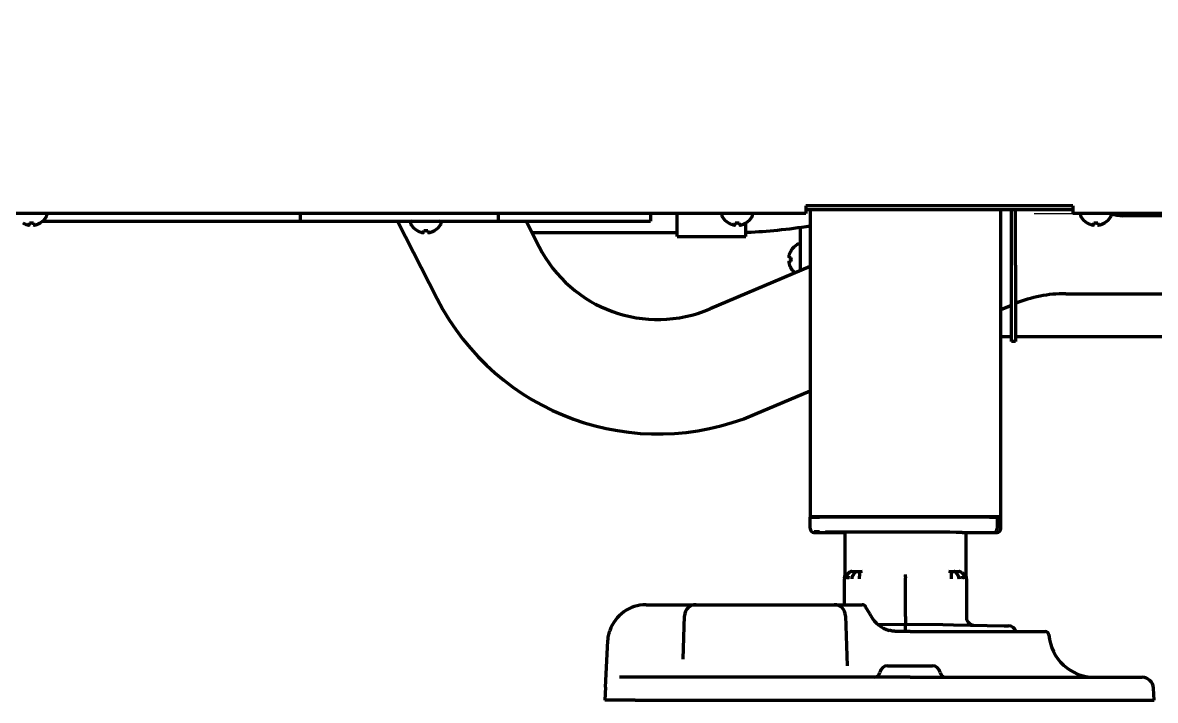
# Model space of a CAD drawing. Header units: inches. Extents: x -2898 to 7248, y 606 to 5598.
# Drawn here: x 1567.9 to 1864.8, y 2233.3 to 2410.8 of the extents above; entities that cross this region are included whole.
import ezdxf

# ---------------------------------------------------------------- set-up
doc = ezdxf.new("R2010")
doc.units = ezdxf.units.IN

# ---------------------------------------------------------------- blocks, each defined once
blk = doc.blocks.new('A$C29D5572B')
at = {"color": 1}
for p, q in [((0, 50), (0, -50)), ((-50, 0), (50, 0))]:
    blk.add_line(p, q, dxfattribs=at)
blk = doc.blocks.new('A$C0F8E2EAE')
blk.add_blockref('A$C29D5572B', (0, 0))

msp = doc.modelspace()

# ---------------------------------------------------------------- linework, layer by layer
at = {"linetype": 'Continuous', "lineweight": 70}
for p, q in [((1773.22, 2360.84), (1194.02, 2360.84)), ((1640.68, 2360.84), (1640.68, 2358.84)), ((1692.52, 2360.84), (1692.52, 2358.84)), ((1732.52, 2360.84), (1732.52, 2358.84)), ((1739.52, 2356.84), (1739.52, 2360.84)), ((1773.22, 2362.84), (1773.22, 2360.84)), ((1843.22, 2362.84), (1773.22, 2362.84)), ((1843.22, 2361.84), (1773.22, 2361.84)), ((1774.32, 2361.84), (1774.32, 2281.34)), ((1824.32, 2281.34), (1824.32, 2361.84)), ((1827.13, 2347.34), (1827.13, 2361.84)), ((1828.13, 2347.34), (1828.13, 2361.84)), ((1843.22, 2362.84), (1843.22, 2360.84)), ((1921.82, 2360.84), (1843.22, 2360.84)), ((1567.92, 2358.37), (1567.92, 2358.4)), ((1572.52, 2358.4), (1572.52, 2358.37)), ((1573.18, 2358.84), (1632.68, 2358.84)), ((1574.22, 2360.24), (1574.22, 2360.44)), ((1632.68, 2358.84), (1640.68, 2358.84)), ((1640.68, 2358.84), (1643.68, 2358.84)), ((1643.68, 2358.84), (1689.52, 2358.84)), ((1666.18, 2358.84), (1676.57, 2338.5)), ((1669.6, 2358.44), (1669.6, 2358.24)), ((1677.6, 2358.24), (1677.6, 2358.44)), ((1689.52, 2358.84), (1692.52, 2358.84)), ((1692.52, 2358.84), (1700.52, 2358.84)), ((1703.29, 2352.15), (1699.87, 2358.84)), ((1700.52, 2358.84), (1729.52, 2358.84)), ((1729.52, 2358.84), (1732.52, 2358.84)), ((1751.22, 2360.44), (1751.22, 2360.24)), ((1752.92, 2358.37), (1752.92, 2358.4)), ((1757.52, 2356.84), (1757.52, 2358.4)), ((1757.52, 2358.4), (1757.52, 2358.37)), ((1759.22, 2360.24), (1759.22, 2360.44)), ((1845.22, 2360.44), (1845.22, 2360.24)), ((1846.92, 2358.37), (1846.92, 2358.4)), ((1851.52, 2358.4), (1851.52, 2358.37)), ((1853.22, 2360.24), (1853.22, 2360.44)), ((1909.77, 2360.24), (1856.27, 2360.24)), ((1671.3, 2356.37), (1671.3, 2356.4)), ((1675.9, 2356.4), (1675.9, 2356.37)), ((1703.52, 2355.84), (1739.52, 2355.84)), ((1739.52, 2354.84), (1739.52, 2356.84)), ((1739.52, 2354.84), (1757.52, 2354.84)), ((1757.52, 2354.84), (1757.52, 2356.84)), ((1771.77, 2345.91), (1771.77, 2357.3)), ((1771.37, 2352.79), (1771.17, 2352.79)), ((1769.29, 2351.09), (1769.33, 2351.09)), ((1774.32, 2347), (1748.14, 2335.87)), ((1769.33, 2346.49), (1769.29, 2346.49)), ((1827.13, 2327.34), (1827.13, 2347.34)), ((1828.13, 2347.34), (1828.13, 2327.34)), ((1841.32, 2339.84), (1881.63, 2339.84)), ((1824.32, 2335.65), (1827.13, 2336.84)), ((1827.13, 2328.54), (1824.32, 2328.54)), ((1877.97, 2328.54), (1828.13, 2328.54)), ((1828.13, 2327.34), (1827.13, 2327.34)), ((1759.88, 2308.26), (1774.32, 2314.4)), ((1776.12, 2281.34), (1774.32, 2281.34)), ((1774.32, 2281.29), (1776.82, 2281.29)), ((1774.32, 2278.44), (1774.32, 2281.29)), ((1775.42, 2281.29), (1775.57, 2281.34)), ((1822.52, 2281.34), (1776.12, 2281.34)), ((1821.37, 2281.29), (1776.82, 2281.29)), ((1781.54, 2281.34), (1781.39, 2281.29)), ((1797.1, 2281.34), (1796.95, 2281.29)), ((1811.94, 2281.34), (1811.79, 2281.29)), ((1820.61, 2281.34), (1820.71, 2281.29)), ((1820.61, 2281.34), (1820.71, 2281.29)), ((1821.37, 2281.29), (1823.14, 2281.29)), ((1822.22, 2281.29), (1822.07, 2281.34)), ((1824.32, 2281.34), (1822.52, 2281.34)), ((1823.22, 2281.29), (1823.07, 2281.34)), ((1823.36, 2281.29), (1823.14, 2281.29)), ((1823.36, 2281.29), (1823.36, 2278.29)), ((1823.36, 2281.29), (1823.59, 2281.29)), ((1823.36, 2281.29), (1823.36, 2278.29)), ((1824.32, 2281.29), (1823.59, 2281.29)), ((1824.32, 2278.3), (1824.32, 2281.29)), ((1774.32, 2278.44), (1774.32, 2278.3)), ((1783.45, 2277.38), (1783.45, 2265.6)), ((1775.76, 2277.29), (1775.98, 2277.29)), ((1775.76, 2277.29), (1775.98, 2277.29)), ((1775.99, 2277.29), (1783.45, 2277.29)), ((1775.99, 2277.29), (1783.45, 2277.29)), ((1814.17, 2277.29), (1822.66, 2277.29)), ((1814.17, 2277.29), (1822.66, 2277.29)), ((1815.2, 2265.6), (1815.2, 2277.29)), ((1822.66, 2277.29), (1822.89, 2277.29)), ((1822.66, 2277.29), (1822.89, 2277.29)), ((1784.54, 2266.75), (1783.61, 2265.81)), ((1785.23, 2267.05), (1785.54, 2267.05)), ((1786.09, 2266.77), (1785.44, 2265.83)), ((1785.54, 2267.05), (1786.58, 2267.07)), ((1787.3, 2266.79), (1787.3, 2265.85)), ((1787.31, 2267.08), (1788.07, 2267.1)), ((1810.57, 2267.1), (1811.33, 2267.08)), ((1811.34, 2266.79), (1811.34, 2265.85)), ((1812.07, 2267.07), (1813.1, 2267.05)), ((1812.56, 2266.77), (1813.21, 2265.83)), ((1813.1, 2267.05), (1813.41, 2267.05)), ((1813.21, 2265.83), (1813.21, 2265.83)), ((1814.11, 2266.75), (1815.04, 2265.81)), ((1783.32, 2258.34), (1783.32, 2265.1)), ((1799.32, 2255.29), (1799.32, 2265.35)), ((1815.32, 2265.1), (1815.32, 2254.98)), ((1731.32, 2258.34), (1736.2, 2258.34)), ((1736.2, 2258.34), (1744.42, 2258.34)), ((1744.42, 2258.34), (1749.92, 2258.34)), ((1749.92, 2258.34), (1775.13, 2258.34)), ((1775.13, 2258.34), (1780.63, 2258.34)), ((1780.63, 2258.34), (1786.62, 2258.34)), ((1786.62, 2258.34), (1788.02, 2258.34)), ((1789.95, 2255.94), (1788.89, 2257.83)), ((1741.02, 2244.08), (1741.42, 2255.45)), ((1783.62, 2255.45), (1784.08, 2242.34)), ((1790.23, 2255.44), (1789.95, 2255.94)), ((1792.13, 2253.17), (1799.22, 2253.29)), ((1800.52, 2251.34), (1797.21, 2251.34)), ((1799.22, 2253.29), (1799.32, 2253.29)), ((1799.32, 2253.29), (1799.43, 2253.29)), ((1799.43, 2253.29), (1809.12, 2253.12)), ((1800.52, 2251.34), (1835.94, 2251.34)), ((1809.12, 2253.12), (1811.88, 2253.07)), ((1811.88, 2253.07), (1825.17, 2252.84)), ((1825.17, 2252.84), (1826.34, 2252.82)), ((1720.7, 2236.72), (1721.34, 2248.87)), ((1794.62, 2242.34), (1806.43, 2242.34)), ((1728.68, 2239.34), (1724.35, 2239.34)), ((1800.52, 2239.34), (1728.68, 2239.34)), ((1800.52, 2239.34), (1861.36, 2239.34)), ((1720.7, 2236.72), (1720.52, 2233.34)), ((1864.52, 2233.34), (1864.36, 2236.5)), ((1728.51, 2233.34), (1720.52, 2233.34)), ((1728.51, 2233.34), (1800.52, 2233.34)), ((1818.36, 2233.29), (1768.82, 2233.29)), ((1800.52, 2233.34), (1864.52, 2233.34)), ((1821.8, 2233.29), (1819.7, 2233.29)), ((1829.82, 2233.29), (1823.25, 2233.29))]:
    msp.add_line(p, q, dxfattribs=at)
for centre, radius, start, end in [((1573.82, 2360.44), 0.4, 0, 90), ((1751.62, 2360.44), 0.4, 90, 180), ((1758.82, 2360.44), 0.4, 0, 90), ((1845.62, 2360.44), 0.4, 90, 180), ((1852.82, 2360.44), 0.4, 0, 90), ((1856.27, 2368.24), 8, 247.6687, 270), ((1570.22, 2362.15), 3.78, 262.3959, 269.9965), ((1570.22, 2362.15), 3.78, 270.0035, 277.6041), ((1570.02, 2362.46), 4.8, 301.5837, 329.6988), ((1573.82, 2360.24), 0.4, 329.6988, 0), ((1670, 2358.44), 0.4, 90, 180), ((1670, 2358.24), 0.4, 180, 210.3012), ((1673.8, 2360.46), 4.8, 210.3012, 238.4186), ((1673.4, 2360.46), 4.8, 301.5837, 329.6988), ((1677.2, 2358.44), 0.4, 0, 90), ((1677.2, 2358.24), 0.4, 329.6988, 0), ((1751.62, 2360.24), 0.4, 180, 210.3012), ((1755.42, 2362.46), 4.8, 210.3012, 238.4186), ((1755.22, 2362.15), 3.78, 262.3959, 269.9965), ((1755.22, 2362.15), 3.78, 270.0035, 277.6041), ((1755.02, 2362.46), 4.8, 301.5837, 329.6988), ((1758.82, 2360.24), 0.4, 329.6988, 0), ((1845.62, 2360.24), 0.4, 180, 210.3012), ((1849.42, 2362.46), 4.8, 210.3012, 238.4186), ((1849.22, 2362.15), 3.78, 262.3959, 269.9965), ((1849.22, 2362.15), 3.78, 270.0035, 277.6041), ((1849.02, 2362.46), 4.8, 301.5837, 329.6988), ((1852.82, 2360.24), 0.4, 329.6988, 0), ((1673.6, 2360.15), 3.78, 262.3959, 269.9965), ((1673.6, 2360.15), 3.78, 270.0035, 277.6041), ((1734.45, 2368.08), 35, 207.0721, 293.0255), ((1773.39, 2348.59), 4.8, 120.3012, 148.4186), ((1771.17, 2352.39), 0.4, 90, 120.3012), ((1771.37, 2352.39), 0.4, 0, 90), ((1773.07, 2348.79), 3.78, 172.3959, 179.9965), ((1773.07, 2348.79), 3.78, 180.0035, 187.6041), ((1773.39, 2348.99), 4.8, 211.5837, 230.2983), ((1841.32, 2304.84), 35, 90, 112.1286), ((1734.45, 2368.08), 65, 207.0721, 293.0255), ((1784.32, 2265.1), 1, 135.5, 180), ((1781.45, 2265.96), 2, 344.3099, 0.04), ((1785.25, 2266.05), 1, 91, 135.5), ((1814.32, 2265.1), 1, 0, 44.5), ((1817.2, 2265.96), 2, 187.3277, 195.6901), ((1731.32, 2248.34), 10, 90, 161.5533), ((1744.42, 2255.34), 3, 90, 178), ((1780.63, 2255.34), 3, 2, 90), ((1788.02, 2257.34), 1, 29.22, 90), ((1797.21, 2259.34), 8, 209.22, 254.6843), ((1817.32, 2254.98), 2, 180, 269), ((1826.31, 2250.82), 2, 15.1105, 89), ((1835.94, 2250.34), 1, 4.4117, 90), ((1848.91, 2251.34), 12, 184.4117, 270), ((1794.62, 2240.34), 2, 90, 171.7868), ((1806.43, 2240.34), 2, 8.2132, 90), ((1791.15, 2240.84), 1.5, 270, 351.7868), ((1809.89, 2240.84), 1.5, 188.2132, 270), ((1861.36, 2236.34), 3, 3, 90), ((1768.82, 2233.79), 0.5, 244.1573, 270), ((1829.82, 2233.79), 0.5, 270, 295.8427)]:
    msp.add_arc(centre, radius, start, end, dxfattribs=at)
for centre, major_axis, ratio, start_param, end_param in [((1775.32, 2278.3), (1, 0), 0.999995, 3.141593, 4.709304), ((1776.82, 2277.43), (-1.5, 0), 0.003085, 4.712399, 5.977528), ((1799.32, 2277.29), (-21, 0.06), 0.003085, 3.927, 6.996876), ((1822.66, 2278.29), (0, 1), 0.707107, 3.141593, 4.712389), ((1822.66, 2278.29), (0, 1), 0.707107, 3.141593, 4.712389), ((1823.32, 2278.3), (1, 0), 0.999995, 4.715474, 6.283185), ((1776.82, 2277.29), (-1.5, 0), 0.003085, 0.00001, 0.785408), ((1821.83, 2277.29), (1.5, 0), 0.003085, 5.497778, 6.283176), ((1784.91, 2265.11), (0.01, -1), 0.707088, 3.925849, 4.70425), ((1811.32, 2266.08), (-0.017, -1), 0.01745, 2.356346, 3.141594), ((1812.7, 2265.13), (-0.017, -1), 0.707053, 1.583129, 2.362365), ((1813.4, 2266.05), (0, 1), 1, 5.48906, 6.265732), ((1813.74, 2265.11), (-0.01, -1), 0.707088, 1.578072, 2.357338)]:
    msp.add_ellipse(centre, major_axis=major_axis, ratio=ratio, start_param=start_param, end_param=end_param, dxfattribs=at)
for points, knots in [([(1567.92, 2358.4), (1568.13, 2358.27), (1568.34, 2358.17), (1568.66, 2358.03), (1568.77, 2357.99), (1568.99, 2357.91), (1569.11, 2357.88), (1569.22, 2357.85)], [0, 0, 0, 0, 0.5, 0.5, 0.75, 0.75, 1, 1, 1, 1]), ([(1570.72, 2358.4), (1570.72, 2358.27), (1570.72, 2358.17), (1570.72, 2358.03), (1570.72, 2357.99), (1570.72, 2357.91), (1570.72, 2357.88), (1570.72, 2357.85)], [0, 0, 0, 0, 0.5, 0.5, 0.75, 0.75, 1, 1, 1, 1]), ([(1752.92, 2358.4), (1753.13, 2358.27), (1753.34, 2358.17), (1753.66, 2358.03), (1753.77, 2357.99), (1753.99, 2357.91), (1754.11, 2357.88), (1754.22, 2357.85)], [0, 0, 0, 0, 0.5, 0.5, 0.75, 0.75, 1, 1, 1, 1]), ([(1755.72, 2358.4), (1755.72, 2358.27), (1755.72, 2358.17), (1755.72, 2358.03), (1755.72, 2357.99), (1755.72, 2357.91), (1755.72, 2357.88), (1755.72, 2357.85)], [0, 0, 0, 0, 0.5, 0.5, 0.75, 0.75, 1, 1, 1, 1]), ([(1757.92, 2355.95), (1760.55, 2356.06), (1766.05, 2356.44), (1771.5, 2357.16), (1774.33, 2357.6)], [0, 0, 0, 0, 0.476232, 1, 1, 1, 1]), ([(1846.92, 2358.4), (1847.13, 2358.27), (1847.34, 2358.17), (1847.66, 2358.03), (1847.77, 2357.99), (1847.99, 2357.91), (1848.11, 2357.88), (1848.22, 2357.85)], [0, 0, 0, 0, 0.5, 0.5, 0.75, 0.75, 1, 1, 1, 1]), ([(1849.72, 2358.4), (1849.72, 2358.27), (1849.72, 2358.17), (1849.72, 2358.03), (1849.72, 2357.99), (1849.72, 2357.91), (1849.72, 2357.88), (1849.72, 2357.85)], [0, 0, 0, 0, 0.5, 0.5, 0.75, 0.75, 1, 1, 1, 1]), ([(1671.3, 2356.4), (1671.51, 2356.27), (1671.72, 2356.17), (1672.04, 2356.03), (1672.15, 2355.99), (1672.37, 2355.91), (1672.49, 2355.88), (1672.6, 2355.85)], [0, 0, 0, 0, 0.5, 0.5, 0.75, 0.75, 1, 1, 1, 1]), ([(1674.1, 2356.4), (1674.1, 2356.27), (1674.1, 2356.17), (1674.1, 2356.03), (1674.1, 2355.99), (1674.1, 2355.91), (1674.1, 2355.88), (1674.1, 2355.85)], [0, 0, 0, 0, 0.5, 0.5, 0.75, 0.75, 1, 1, 1, 1]), ([(1769.33, 2351.09), (1769.2, 2350.89), (1769.1, 2350.68), (1768.96, 2350.36), (1768.92, 2350.25), (1768.84, 2350.02), (1768.81, 2349.91), (1768.78, 2349.79)], [0, 0, 0, 0, 0.5, 0.5, 0.75, 0.75, 1, 1, 1, 1]), ([(1769.33, 2348.29), (1769.2, 2348.29), (1769.1, 2348.29), (1768.96, 2348.29), (1768.92, 2348.29), (1768.84, 2348.29), (1768.81, 2348.29), (1768.78, 2348.29)], [0, 0, 0, 0, 0.5, 0.5, 0.75, 0.75, 1, 1, 1, 1]), ([(1784.41, 2265.82), (1784.4, 2265.81), (1784.39, 2265.8), (1784.37, 2265.77), (1784.37, 2265.76), (1784.35, 2265.72), (1784.33, 2265.69), (1784.29, 2265.61), (1784.27, 2265.56), (1784.25, 2265.46), (1784.24, 2265.43), (1784.23, 2265.37), (1784.22, 2265.34), (1784.21, 2265.27), (1784.21, 2265.23), (1784.2, 2265.19), (1784.2, 2265.18), (1784.2, 2265.17), (1784.2, 2265.15), (1784.2, 2265.13), (1784.2, 2265.11)], [0, 0, 0, 0, 0.0625, 0.0625, 0.125, 0.125, 0.25, 0.25, 0.5, 0.5, 0.625, 0.625, 0.75, 0.75, 0.875, 0.90625, 0.921875, 0.921875, 0.9375, 1, 1, 1, 1]), ([(1785.44, 2265.83), (1785.42, 2265.81), (1785.4, 2265.77), (1785.38, 2265.73), (1785.37, 2265.72), (1785.37, 2265.72), (1785.37, 2265.71), (1785.36, 2265.71), (1785.36, 2265.7), (1785.35, 2265.69), (1785.32, 2265.62), (1785.3, 2265.56), (1785.27, 2265.44), (1785.26, 2265.38), (1785.24, 2265.26), (1785.24, 2265.19), (1785.24, 2265.13)], [0, 0, 0, 0, 0.125, 0.1875, 0.195313, 0.195313, 0.203125, 0.203125, 0.21875, 0.25, 0.25, 0.5, 0.5, 0.75, 0.75, 1, 1, 1, 1]), ([(1786.09, 2266.77), (1786.12, 2266.82), (1786.15, 2266.86), (1786.21, 2266.92), (1786.23, 2266.93), (1786.26, 2266.96), (1786.27, 2266.96), (1786.29, 2266.98), (1786.3, 2266.99), (1786.35, 2267.02), (1786.4, 2267.04), (1786.45, 2267.05), (1786.47, 2267.06), (1786.48, 2267.06), (1786.49, 2267.06), (1786.49, 2267.06), (1786.5, 2267.06), (1786.5, 2267.06), (1786.53, 2267.07), (1786.55, 2267.07), (1786.58, 2267.07)], [0, 0, 0, 0, 0.25, 0.25, 0.375, 0.375, 0.4375, 0.4375, 0.5, 0.5, 0.75, 0.75, 0.8125, 0.828125, 0.828125, 0.84375, 0.84375, 0.875, 0.875, 1, 1, 1, 1]), ([(1786.58, 2267.07), (1786.63, 2267.07), (1786.68, 2267.07), (1786.76, 2267.07), (1786.79, 2267.07), (1786.84, 2267.08), (1786.85, 2267.08), (1786.88, 2267.08), (1786.9, 2267.08), (1786.98, 2267.08), (1787.04, 2267.08), (1787.14, 2267.08), (1787.17, 2267.08), (1787.24, 2267.08), (1787.28, 2267.08), (1787.31, 2267.08)], [0, 0, 0, 0, 0.25, 0.25, 0.375, 0.375, 0.4375, 0.4375, 0.5, 0.5, 0.75, 0.75, 0.875, 0.875, 1, 1, 1, 1]), ([(1787.3, 2266.79), (1787.3, 2266.84), (1787.3, 2266.92), (1787.3, 2266.98), (1787.31, 2267.03), (1787.31, 2267.05), (1787.31, 2267.07), (1787.31, 2267.07), (1787.31, 2267.08), (1787.31, 2267.08), (1787.31, 2267.08), (1787.31, 2267.08), (1787.31, 2267.08), (1787.31, 2267.08)], [0, 0, 0, 0, 0.25, 0.5, 0.5, 0.75, 0.75, 0.8125, 0.84375, 0.84375, 0.875, 0.875, 1, 1, 1, 1]), ([(1787.31, 2265.14), (1787.31, 2265.21), (1787.31, 2265.27), (1787.31, 2265.4), (1787.3, 2265.46), (1787.3, 2265.55), (1787.3, 2265.59), (1787.3, 2265.63), (1787.3, 2265.64), (1787.3, 2265.64), (1787.3, 2265.64), (1787.3, 2265.65), (1787.3, 2265.65), (1787.3, 2265.67), (1787.3, 2265.69), (1787.3, 2265.76), (1787.3, 2265.8), (1787.3, 2265.85)], [0, 0, 0, 0, 0.25, 0.25, 0.5, 0.5, 0.625, 0.65625, 0.660156, 0.660156, 0.664063, 0.664063, 0.671875, 0.6875, 0.75, 0.75, 1, 1, 1, 1]), ([(1799.32, 2265.64), (1799.32, 2265.73), (1799.32, 2265.83), (1799.32, 2265.97), (1799.32, 2266.04), (1799.32, 2266.13), (1799.32, 2266.16), (1799.32, 2266.18), (1799.32, 2266.19), (1799.32, 2266.2), (1799.32, 2266.21), (1799.32, 2266.21)], [0, 0, 0, 0, 0.5, 0.5, 0.75, 0.875, 0.9375, 0.9375, 0.96875, 0.96875, 1, 1, 1, 1]), ([(1799.32, 2265.64), (1799.32, 2265.64), (1799.32, 2265.64), (1799.32, 2265.62), (1799.32, 2265.57), (1799.32, 2265.5), (1799.32, 2265.43), (1799.32, 2265.38), (1799.32, 2265.35)], [0, 0, 0, 0, 0.000031, 0.000031, 0.250024, 0.500016, 0.750008, 1, 1, 1, 1]), ([(1811.33, 2267.08), (1811.35, 2267.08), (1811.37, 2267.08), (1811.4, 2267.08), (1811.45, 2267.08), (1811.54, 2267.08), (1811.6, 2267.08), (1811.65, 2267.08), (1811.67, 2267.08), (1811.7, 2267.08), (1811.72, 2267.08), (1811.79, 2267.08), (1811.85, 2267.07), (1811.94, 2267.07), (1811.97, 2267.07), (1812.02, 2267.07), (1812.04, 2267.07), (1812.07, 2267.07)], [0, 0, 0, 0, 0.0625, 0.0625, 0.125, 0.25, 0.375, 0.375, 0.4375, 0.4375, 0.5, 0.5, 0.75, 0.75, 0.875, 0.875, 1, 1, 1, 1]), ([(1811.34, 2265.85), (1811.34, 2265.8), (1811.34, 2265.75), (1811.34, 2265.64), (1811.34, 2265.59), (1811.34, 2265.47), (1811.34, 2265.4), (1811.34, 2265.27), (1811.34, 2265.21), (1811.34, 2265.14)], [0, 0, 0, 0, 0.25, 0.25, 0.5, 0.5, 0.75, 0.75, 1, 1, 1, 1]), ([(1812.56, 2266.77), (1812.53, 2266.82), (1812.49, 2266.86), (1812.44, 2266.91), (1812.44, 2266.92), (1812.42, 2266.93), (1812.41, 2266.94), (1812.38, 2266.97), (1812.35, 2266.98), (1812.29, 2267.02), (1812.25, 2267.04), (1812.19, 2267.05), (1812.18, 2267.06), (1812.16, 2267.06), (1812.16, 2267.06), (1812.16, 2267.06), (1812.15, 2267.06), (1812.14, 2267.06), (1812.11, 2267.07), (1812.09, 2267.07), (1812.07, 2267.07)], [0, 0, 0, 0, 0.25, 0.25, 0.3125, 0.3125, 0.375, 0.375, 0.5, 0.5, 0.75, 0.75, 0.8125, 0.828125, 0.828125, 0.84375, 0.84375, 0.875, 0.875, 1, 1, 1, 1]), ([(1814.24, 2265.81), (1814.24, 2265.81), (1814.24, 2265.81), (1814.26, 2265.79), (1814.29, 2265.74), (1814.33, 2265.66), (1814.36, 2265.58), (1814.39, 2265.49), (1814.41, 2265.4), (1814.43, 2265.3), (1814.44, 2265.21), (1814.44, 2265.14), (1814.44, 2265.11)], [0, 0, 0, 0, 0.00004, 0.00004, 0.125035, 0.25003, 0.375025, 0.50002, 0.625015, 0.75001, 0.875005, 1, 1, 1, 1]), ([(1815.28, 2265.41), (1815.28, 2265.41), (1815.27, 2265.41), (1815.27, 2265.42), (1815.27, 2265.43), (1815.27, 2265.44), (1815.27, 2265.44), (1815.27, 2265.44)], [0, 0, 0, 0, 0.555109, 0.898472, 0.948951, 0.984417, 1, 1, 1, 1]), ([(1799.32, 2255.29), (1799.32, 2255.24), (1799.32, 2255.13), (1799.32, 2254.96), (1799.32, 2254.8), (1799.32, 2254.64), (1799.32, 2254.49), (1799.32, 2254.34), (1799.32, 2254.2), (1799.32, 2254.06), (1799.32, 2253.94), (1799.32, 2253.82), (1799.32, 2253.71), (1799.32, 2253.62), (1799.32, 2253.53), (1799.32, 2253.46), (1799.32, 2253.4), (1799.32, 2253.35), (1799.32, 2253.32), (1799.32, 2253.3), (1799.32, 2253.29), (1799.32, 2253.29)], [0, 0, 0, 0, 0.052794, 0.105589, 0.158383, 0.211178, 0.263972, 0.316766, 0.369561, 0.422355, 0.47515, 0.527944, 0.580739, 0.633533, 0.686327, 0.739122, 0.791916, 0.844711, 0.897505, 0.950299, 1, 1, 1, 1]), ([(1721.34, 2248.87), (1721.36, 2249.32), (1721.41, 2249.76), (1721.54, 2250.42), (1721.59, 2250.64), (1721.7, 2251.08), (1721.76, 2251.29), (1721.84, 2251.51)], [0, 0, 0, 0, 0.5, 0.5, 0.75, 0.75, 1, 1, 1, 1]), ([(1797.21, 2251.34), (1796.86, 2251.34), (1796.5, 2251.37), (1795.8, 2251.46), (1795.45, 2251.53), (1795.1, 2251.63)], [0, 0, 0, 0, 0.5, 0.5, 1, 1, 1, 1]), ([(1799.32, 2251.29), (1799.32, 2251.31), (1799.32, 2251.33), (1799.32, 2251.36), (1799.32, 2251.37), (1799.32, 2251.42), (1799.32, 2251.46), (1799.32, 2251.55), (1799.32, 2251.68), (1799.32, 2251.81), (1799.32, 2251.9), (1799.32, 2251.93), (1799.32, 2252), (1799.32, 2252.03), (1799.32, 2252.18), (1799.32, 2252.29), (1799.32, 2252.46), (1799.32, 2252.51), (1799.32, 2252.59), (1799.32, 2252.61), (1799.32, 2252.66), (1799.32, 2252.68), (1799.32, 2252.8), (1799.32, 2252.88), (1799.32, 2252.97), (1799.32, 2252.99), (1799.32, 2253.02), (1799.32, 2253.02), (1799.32, 2253.04), (1799.32, 2253.08), (1799.32, 2253.12), (1799.32, 2253.19), (1799.32, 2253.23), (1799.32, 2253.26), (1799.32, 2253.27), (1799.32, 2253.28), (1799.32, 2253.28), (1799.32, 2253.29), (1799.32, 2253.29), (1799.32, 2253.29)], [0, 0, 0, 0, 0.015666, 0.015666, 0.031332, 0.031332, 0.062663, 0.062663, 0.125326, 0.187989, 0.187989, 0.219321, 0.219321, 0.250653, 0.250653, 0.375979, 0.375979, 0.438642, 0.438642, 0.469974, 0.469974, 0.501305, 0.501305, 0.626631, 0.626631, 0.657963, 0.657963, 0.673629, 0.673629, 0.689295, 0.751958, 0.751958, 0.877284, 0.877284, 0.908616, 0.908616, 0.939947, 0.939947, 1, 1, 1, 1])]:
    msp.add_open_spline(points, degree=3, knots=knots, dxfattribs=at)
for points, degree in [([(1569.22, 2357.85), (1569.25, 2357.84), (1569.3, 2357.84), (1569.37, 2357.83), (1569.45, 2357.83), (1569.52, 2357.83), (1569.58, 2357.83), (1569.65, 2357.84), (1569.7, 2357.84), (1569.72, 2357.85)], 3), ([(1569.72, 2357.85), (1569.72, 2357.86), (1569.72, 2357.89), (1569.72, 2357.94), (1569.72, 2358), (1569.72, 2358.06), (1569.72, 2358.13), (1569.72, 2358.2), (1569.72, 2358.29), (1569.72, 2358.36), (1569.72, 2358.4)], 3), ([(1570.72, 2357.85), (1570.75, 2357.84), (1570.79, 2357.84), (1570.87, 2357.83), (1570.94, 2357.83), (1571.01, 2357.83), (1571.08, 2357.83), (1571.15, 2357.84), (1571.2, 2357.84), (1571.22, 2357.85)], 3), ([(1571.22, 2357.85), (1571.28, 2357.86), (1571.38, 2357.89), (1571.55, 2357.94), (1571.71, 2358), (1571.86, 2358.06), (1572.01, 2358.13), (1572.17, 2358.2), (1572.34, 2358.29), (1572.46, 2358.36), (1572.52, 2358.4)], 3), ([(1754.22, 2357.85), (1754.25, 2357.84), (1754.3, 2357.84), (1754.37, 2357.83), (1754.45, 2357.83), (1754.52, 2357.83), (1754.58, 2357.83), (1754.65, 2357.84), (1754.7, 2357.84), (1754.72, 2357.85)], 3), ([(1754.72, 2357.85), (1754.72, 2357.86), (1754.72, 2357.89), (1754.72, 2357.94), (1754.72, 2358), (1754.72, 2358.06), (1754.72, 2358.13), (1754.72, 2358.2), (1754.72, 2358.29), (1754.72, 2358.36), (1754.72, 2358.4)], 3), ([(1755.72, 2357.85), (1755.75, 2357.84), (1755.79, 2357.84), (1755.87, 2357.83), (1755.94, 2357.83), (1756.01, 2357.83), (1756.08, 2357.83), (1756.15, 2357.84), (1756.2, 2357.84), (1756.22, 2357.85)], 3), ([(1756.22, 2357.85), (1756.28, 2357.86), (1756.38, 2357.89), (1756.55, 2357.94), (1756.71, 2358), (1756.86, 2358.06), (1757.01, 2358.13), (1757.17, 2358.2), (1757.34, 2358.29), (1757.46, 2358.36), (1757.52, 2358.4)], 3), ([(1848.22, 2357.85), (1848.25, 2357.84), (1848.3, 2357.84), (1848.37, 2357.83), (1848.45, 2357.83), (1848.52, 2357.83), (1848.58, 2357.83), (1848.65, 2357.84), (1848.7, 2357.84), (1848.72, 2357.85)], 3), ([(1848.72, 2357.85), (1848.72, 2357.86), (1848.72, 2357.89), (1848.72, 2357.94), (1848.72, 2358), (1848.72, 2358.06), (1848.72, 2358.13), (1848.72, 2358.2), (1848.72, 2358.29), (1848.72, 2358.36), (1848.72, 2358.4)], 3), ([(1849.72, 2357.85), (1849.75, 2357.84), (1849.79, 2357.84), (1849.87, 2357.83), (1849.94, 2357.83), (1850.01, 2357.83), (1850.08, 2357.83), (1850.15, 2357.84), (1850.2, 2357.84), (1850.22, 2357.85)], 3), ([(1850.22, 2357.85), (1850.28, 2357.86), (1850.38, 2357.89), (1850.55, 2357.94), (1850.71, 2358), (1850.86, 2358.06), (1851.01, 2358.13), (1851.17, 2358.2), (1851.34, 2358.29), (1851.46, 2358.36), (1851.52, 2358.4)], 3), ([(1672.6, 2355.85), (1672.63, 2355.84), (1672.68, 2355.84), (1672.75, 2355.83), (1672.83, 2355.83), (1672.9, 2355.83), (1672.96, 2355.83), (1673.03, 2355.84), (1673.08, 2355.84), (1673.1, 2355.85)], 3), ([(1673.1, 2355.85), (1673.1, 2355.86), (1673.1, 2355.89), (1673.1, 2355.94), (1673.1, 2356), (1673.1, 2356.06), (1673.1, 2356.13), (1673.1, 2356.2), (1673.1, 2356.29), (1673.1, 2356.36), (1673.1, 2356.4)], 3), ([(1674.1, 2355.85), (1674.13, 2355.84), (1674.17, 2355.84), (1674.25, 2355.83), (1674.32, 2355.83), (1674.39, 2355.83), (1674.46, 2355.83), (1674.53, 2355.84), (1674.58, 2355.84), (1674.6, 2355.85)], 3), ([(1674.6, 2355.85), (1674.66, 2355.86), (1674.76, 2355.89), (1674.93, 2355.94), (1675.09, 2356), (1675.24, 2356.06), (1675.39, 2356.13), (1675.55, 2356.2), (1675.72, 2356.29), (1675.84, 2356.36), (1675.9, 2356.4)], 3), ([(1701.35, 2355.87), (1702.07, 2355.85), (1702.8, 2355.85), (1703.52, 2355.84)], 3), ([(1768.78, 2349.79), (1768.77, 2349.77), (1768.77, 2349.72), (1768.76, 2349.64), (1768.76, 2349.57), (1768.76, 2349.5), (1768.76, 2349.43), (1768.77, 2349.36), (1768.77, 2349.32), (1768.78, 2349.29)], 3), ([(1768.78, 2349.29), (1768.79, 2349.29), (1768.82, 2349.29), (1768.87, 2349.29), (1768.93, 2349.29), (1768.99, 2349.29), (1769.05, 2349.29), (1769.13, 2349.29), (1769.22, 2349.29), (1769.29, 2349.29), (1769.33, 2349.29)], 3), ([(1768.78, 2348.29), (1768.77, 2348.27), (1768.77, 2348.22), (1768.76, 2348.15), (1768.76, 2348.08), (1768.76, 2348.01), (1768.76, 2347.94), (1768.77, 2347.86), (1768.77, 2347.82), (1768.78, 2347.79)], 3), ([(1768.78, 2347.79), (1768.79, 2347.74), (1768.82, 2347.63), (1768.87, 2347.47), (1768.93, 2347.31), (1768.99, 2347.16), (1769.05, 2347), (1769.13, 2346.85), (1769.22, 2346.68), (1769.29, 2346.56), (1769.33, 2346.49)], 3), ([(1783.37, 2265.42), (1783.35, 2265.37), (1783.39, 2265.45)], 2), ([(1813.21, 2265.83), (1813.22, 2265.81), (1813.26, 2265.76), (1813.3, 2265.68), (1813.33, 2265.6), (1813.36, 2265.51), (1813.38, 2265.42), (1813.4, 2265.32), (1813.41, 2265.23), (1813.41, 2265.16), (1813.41, 2265.13)], 3), ([(1815.28, 2265.4), (1815.28, 2265.4), (1815.28, 2265.39)], 2)]:
    msp.add_open_spline(points, degree=degree, dxfattribs=at)

# ---------------------------------------------------------------- block references
msp.add_blockref('A$C0F8E2EAE', (1883.02, 2360.84))

doc.saveas('drawing.dxf')
